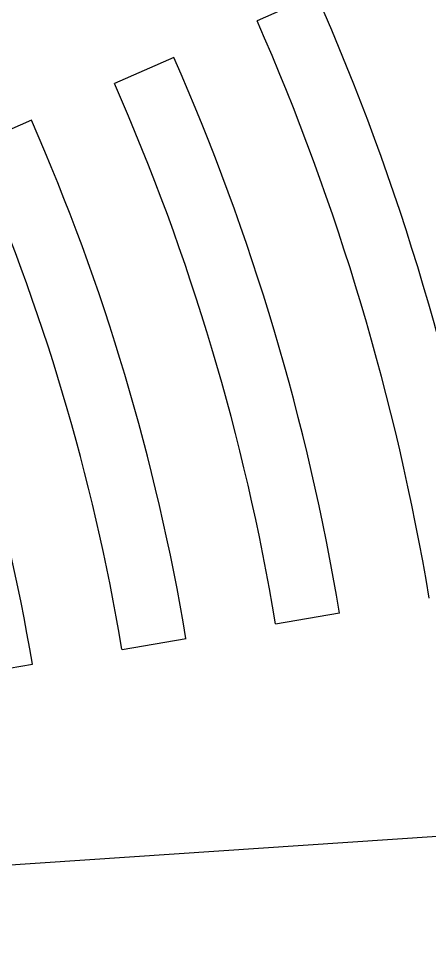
# Model space of a CAD drawing. Extents: x 302512 to 1034855, y -184136 to 410364.
# Drawn here: x 605500 to 610244, y 3692 to 14543 of the extents above; entities that cross this region are included whole.
import ezdxf

# ---------------------------------------------------------------- set-up
doc = ezdxf.new("R2010")
doc.units = 0
doc.header["$MEASUREMENT"] = 0
doc.linetypes.add('ACAD_ISO04W100', pattern=[30.5, 24, -3, 0.5, -3])
for name, color, linetype in [('WALL', 4, 'Continuous'), ('WZ', 2, 'Continuous'), ('红线', 20, 'Continuous')]:
    doc.layers.add(name, color=color, linetype=linetype)

# ---------------------------------------------------------------- blocks, each defined once
blk = doc.blocks.new('A$C11221EFB')
at = {"layer": 'WZ'}
for p, q in [((50908, 10347), (50233, 10022)), ((49287, 9565), (48612, 9239)), ((47666, 8783), (46990, 8457)), ((50690, 3069), (51425, 3219)), ((48926, 2711), (49661, 2861)), ((47162, 2353), (47897, 2502))]:
    blk.add_line(p, q, dxfattribs=at)
blk.add_lwpolyline([(55216, 941), (46004, 0)], dxfattribs=at)
for radius, start, end in [(30360, 5.8307, 145.4767), (28750, 11.4767, 25.7513), (28000, 11.4767, 25.7513), (26950, 11.4767, 25.7513), (26200, 11.4767, 25.7513), (25150, 11.4767, 25.7513), (24400, 11.4767, 25.7513), (23350, 11.4767, 25.7513)]:
    blk.add_arc((25013, -2144), radius, start, end, dxfattribs=at)

msp = doc.modelspace()

# ---------------------------------------------------------------- linework, layer by layer
at = {"layer": 'WZ'}
msp.add_open_spline([(604427, 1453), (613689, 3234), (621869, 6293), (635122, 17306), (652915, 27457), (665776, 36098), (671701, 40079)], degree=3, knots=[26928.21593, 26928.21593, 26928.21593, 26928.21593, 37979.342481, 52974.740071, 78031.113467, 99438.083275, 99438.083275, 99438.083275, 99438.083275], dxfattribs=at)
at = {"layer": '红线', "linetype": 'ACAD_ISO04W100', "ltscale": 300}
for points, knots in [([(672818, 34766), (668973, 32276), (660471, 26771), (648302, 19485), (637775, 12302), (629216, 4931), (620545, -1033), (611008, -5212), (598970, -7286), (590102, -8150), (584168, -8728)], [0, 0, 0, 0, 13740.012837, 30384.141464, 42554.767271, 51900.914938, 64252.255512, 73998.353027, 82848.944467, 100744.960263, 100744.960263, 100744.960263, 100744.960263]), ([(681797, 20920), (677289, 18215), (670660, 14237), (660414, 9836), (651988, 4856), (641135, 801), (629584, -4116), (616085, -6134), (606845, -6504), (601949, -6700)], [0, 0, 0, 0, 15743.558276, 23155.769525, 33412.480001, 45006.982273, 57864.238544, 70919.59993, 85627.694383, 85627.694383, 85627.694383, 85627.694383])]:
    msp.add_open_spline(points, degree=3, knots=knots, dxfattribs=at)

# ---------------------------------------------------------------- block references
at = {"layer": 'WALL', "rotation": 358}
msp.add_blockref('A$C11221EFB', (557703, 6258), dxfattribs=at)

doc.saveas('drawing.dxf')
